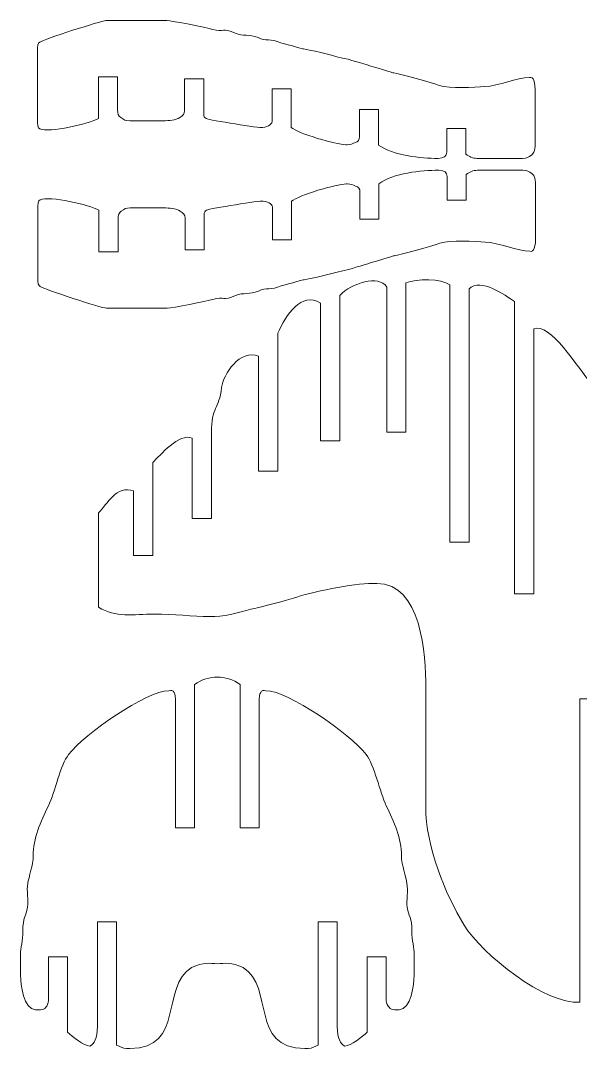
# Model space of a CAD drawing. Header units: inches. Extents: x -250 to 251, y -166 to 168.
# Drawn here: x -249.9 to -166.3, y 8.3 to 161.9 of the extents above; entities that cross this region are included whole.
import ezdxf

# ---------------------------------------------------------------- set-up
doc = ezdxf.new("R2010")
doc.units = ezdxf.units.IN
doc.header["$MEASUREMENT"] = 0
doc.layers.add('Layer 1', color=7, linetype='Continuous')

msp = doc.modelspace()

# ---------------------------------------------------------------- linework, layer by layer
at = {"layer": 'Layer 1', "color": 1, "lineweight": 9}
for points, knots in [([(-173.89, 153.39), (-175.68, 153.39), (-178.53, 152.1), (-180.53, 152.04), (-180.53, 152.04), (-182.12, 151.98), (-185.76, 151.65), (-187.34, 152.21), (-187.34, 152.21), (-188.27, 152.54), (-193.37, 153.99), (-194.15, 154.07), (-194.15, 154.07), (-194.15, 154.07), (-197.5, 155.08), (-197.55, 155.11), (-197.55, 155.11), (-197.61, 155.14), (-200.86, 156.1), (-200.96, 156.12), (-200.96, 156.12), (-203.32, 156.6), (-205.14, 157.25), (-207.6, 157.66), (-207.6, 157.66), (-207.62, 157.66), (-210.93, 158.54), (-211, 158.57), (-211, 158.57), (-212.55, 159.25), (-213.24, 158.8), (-214.4, 159.35), (-214.4, 159.35), (-215.7, 159.96), (-216.69, 159.5), (-217.81, 160.03), (-217.81, 160.03), (-219.7, 160.91), (-219.5, 160.08), (-221.21, 160.59), (-221.21, 160.59), (-222.1, 160.86), (-227.32, 161.9), (-228.02, 161.9), (-228.02, 161.9), (-228.02, 161.9), (-237.13, 161.9), (-237.13, 161.9), (-237.13, 161.9), (-237.81, 161.9), (-246.39, 159.1), (-247, 158.67)], [0, 0, 0, 0, 0.076923, 0.076923, 0.076923, 0.076923, 0.153846, 0.153846, 0.153846, 0.153846, 0.230769, 0.230769, 0.230769, 0.230769, 0.307692, 0.307692, 0.307692, 0.307692, 0.384615, 0.384615, 0.384615, 0.384615, 0.461538, 0.461538, 0.461538, 0.461538, 0.538462, 0.538462, 0.538462, 0.538462, 0.615385, 0.615385, 0.615385, 0.615385, 0.692308, 0.692308, 0.692308, 0.692308, 0.769231, 0.769231, 0.769231, 0.769231, 0.846154, 0.846154, 0.846154, 0.846154, 0.923077, 0.923077, 0.923077, 0.923077, 1, 1, 1, 1]), ([(-247.36, 157.36), (-247.36, 152.41), (-247.36, 149.07), (-247.36, 147.33), (-247.36, 147.33), (-247.4, 146.34), (-247.28, 145.8), (-247, 145.73)], [0, 0, 0, 0, 0.5, 0.5, 0.5, 0.5, 1, 1, 1, 1]), ([(-235.37, 148.5), (-235.37, 148.5), (-235.37, 153.49), (-235.37, 153.49), (-235.37, 153.49), (-235.37, 153.49), (-238.23, 153.49), (-238.23, 153.49), (-238.23, 153.49), (-238.23, 153.49), (-238.23, 147.28), (-238.23, 147.28)], [0, 0, 0, 0, 0.333333, 0.333333, 0.333333, 0.333333, 0.666667, 0.666667, 0.666667, 0.666667, 1, 1, 1, 1]), ([(-222.51, 148.02), (-222.51, 148.02), (-222.51, 153.19), (-222.51, 153.19), (-222.51, 153.19), (-222.51, 153.19), (-225.37, 153.19), (-225.37, 153.19), (-225.37, 153.19), (-225.37, 153.19), (-225.37, 148.41), (-225.37, 148.41)], [0, 0, 0, 0, 0.333333, 0.333333, 0.333333, 0.333333, 0.666667, 0.666667, 0.666667, 0.666667, 1, 1, 1, 1]), ([(-173.89, 153.39), (-173.28, 153.57), (-173, 152.77), (-173.03, 150.97), (-173.03, 150.97), (-173.03, 146.33), (-173.03, 143.97), (-173.03, 143.89), (-173.03, 143.89), (-173.01, 142.72), (-173.18, 142.03), (-173.55, 141.82)], [0, 0, 0, 0, 0.333333, 0.333333, 0.333333, 0.333333, 0.666667, 0.666667, 0.666667, 0.666667, 1, 1, 1, 1]), ([(-209.46, 145.94), (-209.46, 145.94), (-209.46, 151.71), (-209.46, 151.71), (-209.46, 151.71), (-209.46, 151.71), (-212.32, 151.71), (-212.32, 151.71), (-212.32, 151.71), (-212.32, 151.71), (-212.32, 146.99), (-212.32, 146.99)], [0, 0, 0, 0, 0.333333, 0.333333, 0.333333, 0.333333, 0.666667, 0.666667, 0.666667, 0.666667, 1, 1, 1, 1]), ([(-235.37, 148.5), (-235.39, 148), (-235.24, 147.64), (-234.92, 147.44), (-234.92, 147.44), (-234.4, 147.06), (-234.24, 146.93), (-233.55, 146.93), (-233.55, 146.93), (-233.55, 146.93), (-228.53, 146.93), (-228.53, 146.93), (-228.53, 146.93), (-227.72, 146.93), (-226.71, 146.99), (-226.08, 147.44), (-226.08, 147.44), (-225.62, 147.65), (-225.39, 147.98), (-225.37, 148.41)], [0, 0, 0, 0, 0.2, 0.2, 0.2, 0.2, 0.4, 0.4, 0.4, 0.4, 0.6, 0.6, 0.6, 0.6, 0.8, 0.8, 0.8, 0.8, 1, 1, 1, 1]), ([(-196.41, 143.3), (-196.41, 143.3), (-196.41, 148.59), (-196.41, 148.59), (-196.41, 148.59), (-196.41, 148.59), (-199.27, 148.59), (-199.27, 148.59), (-199.27, 148.59), (-199.27, 148.59), (-199.27, 144.54), (-199.27, 144.54)], [0, 0, 0, 0, 0.333333, 0.333333, 0.333333, 0.333333, 0.666667, 0.666667, 0.666667, 0.666667, 1, 1, 1, 1]), ([(-209.46, 145.94), (-208.44, 145.02), (-202.73, 143.35), (-201.29, 143.35), (-201.29, 143.35), (-201.29, 143.35), (-201.12, 143.35), (-201.12, 143.35), (-201.12, 143.35), (-200.51, 143.35), (-200.42, 143.46), (-199.92, 143.69)], [0, 0, 0, 0, 0.333333, 0.333333, 0.333333, 0.333333, 0.666667, 0.666667, 0.666667, 0.666667, 1, 1, 1, 1]), ([(-183.38, 141.94), (-183.38, 141.94), (-183.38, 145.77), (-183.38, 145.77), (-183.38, 145.77), (-183.38, 145.77), (-186.24, 145.77), (-186.24, 145.77), (-186.24, 145.77), (-186.24, 145.77), (-186.24, 142.25), (-186.24, 142.25)], [0, 0, 0, 0, 0.333333, 0.333333, 0.333333, 0.333333, 0.666667, 0.666667, 0.666667, 0.666667, 1, 1, 1, 1]), ([(-183.38, 141.94), (-182.87, 141.57), (-182.4, 141.31), (-181.71, 141.31), (-181.71, 141.31), (-181.71, 141.31), (-174.91, 141.31), (-174.91, 141.31), (-174.91, 141.31), (-174.22, 141.31), (-174.06, 141.44), (-173.55, 141.82)], [0, 0, 0, 0, 0.333333, 0.333333, 0.333333, 0.333333, 0.666667, 0.666667, 0.666667, 0.666667, 1, 1, 1, 1]), ([(-183.32, 138.89), (-183.32, 138.89), (-183.32, 135.07), (-183.32, 135.07), (-183.32, 135.07), (-183.32, 135.07), (-186.17, 135.07), (-186.17, 135.07), (-186.17, 135.07), (-186.17, 135.07), (-186.17, 138.59), (-186.17, 138.59)], [0, 0, 0, 0, 0.333333, 0.333333, 0.333333, 0.333333, 0.666667, 0.666667, 0.666667, 0.666667, 1, 1, 1, 1]), ([(-183.32, 138.89), (-182.8, 139.27), (-182.34, 139.53), (-181.65, 139.53), (-181.65, 139.53), (-181.65, 139.53), (-174.85, 139.53), (-174.85, 139.53), (-174.85, 139.53), (-174.16, 139.53), (-174, 139.4), (-173.49, 139.02)], [0, 0, 0, 0, 0.333333, 0.333333, 0.333333, 0.333333, 0.666667, 0.666667, 0.666667, 0.666667, 1, 1, 1, 1]), ([(-173.83, 127.44), (-173.22, 127.26), (-172.93, 128.07), (-172.97, 129.87), (-172.97, 129.87), (-172.97, 134.51), (-172.97, 136.87), (-172.97, 136.95), (-172.97, 136.95), (-172.95, 138.12), (-173.12, 138.81), (-173.49, 139.02)], [0, 0, 0, 0, 0.333333, 0.333333, 0.333333, 0.333333, 0.666667, 0.666667, 0.666667, 0.666667, 1, 1, 1, 1]), ([(-209.39, 134.9), (-208.38, 135.82), (-202.66, 137.49), (-201.22, 137.49), (-201.22, 137.49), (-201.22, 137.49), (-201.05, 137.49), (-201.05, 137.49), (-201.05, 137.49), (-200.45, 137.49), (-200.35, 137.38), (-199.86, 137.15)], [0, 0, 0, 0, 0.333333, 0.333333, 0.333333, 0.333333, 0.666667, 0.666667, 0.666667, 0.666667, 1, 1, 1, 1]), ([(-196.35, 137.53), (-196.35, 137.53), (-196.35, 132.25), (-196.35, 132.25), (-196.35, 132.25), (-196.35, 132.25), (-199.21, 132.25), (-199.21, 132.25), (-199.21, 132.25), (-199.21, 132.25), (-199.21, 136.3), (-199.21, 136.3)], [0, 0, 0, 0, 0.333333, 0.333333, 0.333333, 0.333333, 0.666667, 0.666667, 0.666667, 0.666667, 1, 1, 1, 1]), ([(-247.3, 123.47), (-247.3, 128.43), (-247.3, 131.77), (-247.3, 133.51), (-247.3, 133.51), (-247.34, 134.5), (-247.22, 135.03), (-246.94, 135.1)], [0, 0, 0, 0, 0.5, 0.5, 0.5, 0.5, 1, 1, 1, 1]), ([(-235.3, 132.34), (-235.32, 132.84), (-235.17, 133.2), (-234.85, 133.4), (-234.85, 133.4), (-234.34, 133.78), (-234.18, 133.91), (-233.49, 133.91), (-233.49, 133.91), (-233.49, 133.91), (-228.47, 133.91), (-228.47, 133.91), (-228.47, 133.91), (-227.66, 133.91), (-226.65, 133.85), (-226.02, 133.4), (-226.02, 133.4), (-225.56, 133.18), (-225.32, 132.86), (-225.3, 132.42)], [0, 0, 0, 0, 0.2, 0.2, 0.2, 0.2, 0.4, 0.4, 0.4, 0.4, 0.6, 0.6, 0.6, 0.6, 0.8, 0.8, 0.8, 0.8, 1, 1, 1, 1]), ([(-209.39, 134.9), (-209.39, 134.9), (-209.39, 129.13), (-209.39, 129.13), (-209.39, 129.13), (-209.39, 129.13), (-212.25, 129.13), (-212.25, 129.13), (-212.25, 129.13), (-212.25, 129.13), (-212.25, 133.85), (-212.25, 133.85)], [0, 0, 0, 0, 0.333333, 0.333333, 0.333333, 0.333333, 0.666667, 0.666667, 0.666667, 0.666667, 1, 1, 1, 1]), ([(-235.3, 132.34), (-235.3, 132.34), (-235.3, 127.35), (-235.3, 127.35), (-235.3, 127.35), (-235.3, 127.35), (-238.16, 127.35), (-238.16, 127.35), (-238.16, 127.35), (-238.16, 127.35), (-238.16, 133.56), (-238.16, 133.56)], [0, 0, 0, 0, 0.333333, 0.333333, 0.333333, 0.333333, 0.666667, 0.666667, 0.666667, 0.666667, 1, 1, 1, 1]), ([(-222.44, 132.81), (-222.44, 132.81), (-222.44, 127.65), (-222.44, 127.65), (-222.44, 127.65), (-222.44, 127.65), (-225.3, 127.65), (-225.3, 127.65), (-225.3, 127.65), (-225.3, 127.65), (-225.3, 132.42), (-225.3, 132.42)], [0, 0, 0, 0, 0.333333, 0.333333, 0.333333, 0.333333, 0.666667, 0.666667, 0.666667, 0.666667, 1, 1, 1, 1]), ([(-173.83, 127.44), (-175.61, 127.44), (-178.46, 128.73), (-180.47, 128.8), (-180.47, 128.8), (-182.06, 128.85), (-185.69, 129.19), (-187.27, 128.62), (-187.27, 128.62), (-188.21, 128.29), (-193.3, 126.84), (-194.08, 126.77), (-194.08, 126.77), (-194.08, 126.77), (-197.43, 125.76), (-197.49, 125.73), (-197.49, 125.73), (-197.55, 125.7), (-200.8, 124.73), (-200.89, 124.71), (-200.89, 124.71), (-203.25, 124.24), (-205.08, 123.59), (-207.53, 123.18), (-207.53, 123.18), (-207.56, 123.17), (-210.87, 122.3), (-210.94, 122.27), (-210.94, 122.27), (-212.49, 121.59), (-213.18, 122.04), (-214.34, 121.49), (-214.34, 121.49), (-215.64, 120.88), (-216.63, 121.33), (-217.75, 120.81), (-217.75, 120.81), (-219.63, 119.93), (-219.43, 120.76), (-221.15, 120.24), (-221.15, 120.24), (-222.03, 119.98), (-227.25, 118.93), (-227.96, 118.93), (-227.96, 118.93), (-227.96, 118.93), (-237.06, 118.93), (-237.06, 118.93), (-237.06, 118.93), (-237.75, 118.93), (-246.33, 121.73), (-246.94, 122.17)], [0, 0, 0, 0, 0.076923, 0.076923, 0.076923, 0.076923, 0.153846, 0.153846, 0.153846, 0.153846, 0.230769, 0.230769, 0.230769, 0.230769, 0.307692, 0.307692, 0.307692, 0.307692, 0.384615, 0.384615, 0.384615, 0.384615, 0.461538, 0.461538, 0.461538, 0.461538, 0.538462, 0.538462, 0.538462, 0.538462, 0.615385, 0.615385, 0.615385, 0.615385, 0.692308, 0.692308, 0.692308, 0.692308, 0.769231, 0.769231, 0.769231, 0.769231, 0.846154, 0.846154, 0.846154, 0.846154, 0.923077, 0.923077, 0.923077, 0.923077, 1, 1, 1, 1]), ([(-192.33, 122.69), (-192.33, 122.69), (-192.33, 100.38), (-192.33, 100.38), (-192.33, 100.38), (-192.33, 100.38), (-195.19, 100.38), (-195.19, 100.38), (-195.19, 100.38), (-195.19, 100.38), (-195.19, 122.09), (-195.19, 122.09)], [0, 0, 0, 0, 0.333333, 0.333333, 0.333333, 0.333333, 0.666667, 0.666667, 0.666667, 0.666667, 1, 1, 1, 1]), ([(-182.91, 121.81), (-182.91, 121.81), (-182.91, 83.96), (-182.91, 83.96), (-182.91, 83.96), (-182.91, 83.96), (-185.77, 83.96), (-185.77, 83.96), (-185.77, 83.96), (-185.77, 83.96), (-185.77, 122.39), (-185.77, 122.39)], [0, 0, 0, 0, 0.333333, 0.333333, 0.333333, 0.333333, 0.666667, 0.666667, 0.666667, 0.666667, 1, 1, 1, 1]), ([(-202.22, 120.84), (-202.22, 120.84), (-202.22, 99.09), (-202.22, 99.09), (-202.22, 99.09), (-202.22, 99.09), (-205.08, 99.09), (-205.08, 99.09), (-205.08, 99.09), (-205.08, 99.09), (-205.08, 119.7), (-205.08, 119.7)], [0, 0, 0, 0, 0.333333, 0.333333, 0.333333, 0.333333, 0.666667, 0.666667, 0.666667, 0.666667, 1, 1, 1, 1]), ([(-173.25, 115.83), (-173.25, 115.83), (-173.25, 76.25), (-173.25, 76.25), (-173.25, 76.25), (-173.25, 76.25), (-176.11, 76.25), (-176.11, 76.25), (-176.11, 76.25), (-176.11, 76.25), (-176.11, 119.91), (-176.11, 119.91)], [0, 0, 0, 0, 0.333333, 0.333333, 0.333333, 0.333333, 0.666667, 0.666667, 0.666667, 0.666667, 1, 1, 1, 1]), ([(-173.25, 115.83), (-170.87, 116.97), (-166.61, 109.92), (-164.85, 107.93), (-164.85, 107.93), (-161.89, 104.58), (-158.72, 102.82), (-155.83, 99.76), (-155.83, 99.76), (-153.92, 97.75), (-150.71, 92.96), (-149.58, 90.57), (-149.58, 90.57), (-148.25, 87.73), (-144.37, 83.96), (-144.37, 80.95)], [0, 0, 0, 0, 0.25, 0.25, 0.25, 0.25, 0.5, 0.5, 0.5, 0.5, 0.75, 0.75, 0.75, 0.75, 1, 1, 1, 1]), ([(-211.47, 115.17), (-211.47, 115.17), (-211.47, 94.58), (-211.47, 94.58), (-211.47, 94.58), (-211.47, 94.58), (-214.33, 94.58), (-214.33, 94.58), (-214.33, 94.58), (-214.33, 94.58), (-214.33, 111.74), (-214.33, 111.74)], [0, 0, 0, 0, 0.333333, 0.333333, 0.333333, 0.333333, 0.666667, 0.666667, 0.666667, 0.666667, 1, 1, 1, 1]), ([(-221.37, 100.29), (-221.37, 104.26), (-220.23, 103.73), (-219.85, 107.08), (-219.85, 107.08), (-219.62, 109.02), (-217.11, 112.9), (-214.33, 111.74)], [0, 0, 0, 0, 0.5, 0.5, 0.5, 0.5, 1, 1, 1, 1]), ([(-221.37, 100.29), (-221.37, 100.29), (-221.37, 87.52), (-221.37, 87.52), (-221.37, 87.52), (-221.37, 87.52), (-224.23, 87.52), (-224.23, 87.52), (-224.23, 87.52), (-224.23, 87.52), (-224.23, 99.52), (-224.23, 99.52)], [0, 0, 0, 0, 0.333333, 0.333333, 0.333333, 0.333333, 0.666667, 0.666667, 0.666667, 0.666667, 1, 1, 1, 1]), ([(-230.12, 95.86), (-230.12, 95.86), (-230.12, 81.98), (-230.12, 81.98), (-230.12, 81.98), (-230.12, 81.98), (-232.98, 81.98), (-232.98, 81.98), (-232.98, 81.98), (-232.98, 81.98), (-232.98, 91.64), (-232.98, 91.64)], [0, 0, 0, 0, 0.333333, 0.333333, 0.333333, 0.333333, 0.666667, 0.666667, 0.666667, 0.666667, 1, 1, 1, 1]), ([(-166.35, 15.21), (-171.45, 14.79), (-181.05, 22.43), (-183.63, 26.73), (-183.63, 26.73), (-186.53, 31.58), (-189.37, 38.45), (-189.37, 44.44), (-189.37, 44.44), (-189.37, 50.34), (-189.37, 56.24), (-189.37, 62.14), (-189.37, 62.14), (-189.37, 67.25), (-189.99, 77.8), (-196.69, 77.8), (-196.69, 77.8), (-196.69, 77.8), (-197.37, 77.8), (-197.37, 77.8), (-197.37, 77.8), (-200.04, 77.8), (-206.78, 76.46), (-209.11, 75.6), (-209.11, 75.6), (-209.57, 75.43), (-214.46, 74.13), (-214.9, 74.05), (-214.9, 74.05), (-216.39, 73.8), (-218.92, 72.86), (-220.86, 72.86), (-220.86, 72.86), (-220.86, 72.86), (-221.71, 72.86), (-221.71, 72.86), (-221.71, 72.86), (-223.99, 72.86), (-227.16, 73.2), (-229.88, 73.2), (-229.88, 73.2), (-233.12, 73.2), (-235.61, 72.66), (-238.22, 74.23), (-238.22, 74.23), (-238.22, 74.23), (-238.22, 88.35), (-238.22, 88.35), (-238.22, 88.35), (-236.93, 89.64), (-235.58, 92.48), (-232.98, 91.64)], [0, 0, 0, 0, 0.076923, 0.076923, 0.076923, 0.076923, 0.153846, 0.153846, 0.153846, 0.153846, 0.230769, 0.230769, 0.230769, 0.230769, 0.307692, 0.307692, 0.307692, 0.307692, 0.384615, 0.384615, 0.384615, 0.384615, 0.461538, 0.461538, 0.461538, 0.461538, 0.538462, 0.538462, 0.538462, 0.538462, 0.615385, 0.615385, 0.615385, 0.615385, 0.692308, 0.692308, 0.692308, 0.692308, 0.769231, 0.769231, 0.769231, 0.769231, 0.846154, 0.846154, 0.846154, 0.846154, 0.923077, 0.923077, 0.923077, 0.923077, 1, 1, 1, 1]), ([(-245.71, 15.47), (-245.8, 14.58), (-246.21, 14.1), (-246.88, 14.1), (-246.88, 14.1), (-246.88, 14.1), (-247.65, 14.1), (-247.65, 14.1), (-247.65, 14.1), (-249.38, 14.1), (-249.87, 17.96), (-249.87, 19.2), (-249.87, 19.2), (-249.87, 19.2), (-249.87, 22.44), (-249.87, 22.44), (-249.87, 22.44), (-249.87, 23.22), (-249.53, 24.49), (-249.53, 25.84), (-249.53, 25.84), (-249.53, 27.91), (-249.04, 28.01), (-248.83, 29.41), (-248.83, 29.41), (-248.69, 30.39), (-248.98, 31.91), (-248.79, 32.99), (-248.79, 32.99), (-248.64, 33.78), (-247.99, 36.17), (-247.99, 36.56), (-247.99, 36.56), (-247.99, 36.56), (-247.99, 37.07), (-247.99, 37.07), (-247.99, 37.07), (-247.99, 39.72), (-246.87, 42.17), (-245.71, 44.56), (-245.71, 44.56), (-244.73, 46.6), (-243.92, 50.68), (-242.71, 52.22), (-242.71, 52.22), (-240.28, 55.32), (-231.08, 61.76), (-227.74, 61.76)], [0, 0, 0, 0, 0.083333, 0.083333, 0.083333, 0.083333, 0.166667, 0.166667, 0.166667, 0.166667, 0.25, 0.25, 0.25, 0.25, 0.333333, 0.333333, 0.333333, 0.333333, 0.416667, 0.416667, 0.416667, 0.416667, 0.5, 0.5, 0.5, 0.5, 0.583333, 0.583333, 0.583333, 0.583333, 0.666667, 0.666667, 0.666667, 0.666667, 0.75, 0.75, 0.75, 0.75, 0.833333, 0.833333, 0.833333, 0.833333, 0.916667, 0.916667, 0.916667, 0.916667, 1, 1, 1, 1]), ([(-226.74, 60.09), (-226.74, 60.09), (-226.74, 41.29), (-226.74, 41.29), (-226.74, 41.29), (-226.74, 41.29), (-223.88, 41.29), (-223.88, 41.29), (-223.88, 41.29), (-223.88, 41.29), (-223.88, 62.7), (-223.88, 62.7)], [0, 0, 0, 0, 0.333333, 0.333333, 0.333333, 0.333333, 0.666667, 0.666667, 0.666667, 0.666667, 1, 1, 1, 1]), ([(-214.23, 60.09), (-214.23, 60.09), (-214.23, 41.29), (-214.23, 41.29), (-214.23, 41.29), (-214.23, 41.29), (-217.09, 41.29), (-217.09, 41.29), (-217.09, 41.29), (-217.09, 41.29), (-217.09, 62.7), (-217.09, 62.7)], [0, 0, 0, 0, 0.333333, 0.333333, 0.333333, 0.333333, 0.666667, 0.666667, 0.666667, 0.666667, 1, 1, 1, 1]), ([(-195.26, 15.47), (-195.17, 14.58), (-194.67, 14.1), (-194, 14.1), (-194, 14.1), (-194, 14.1), (-193.32, 14.1), (-193.32, 14.1), (-193.32, 14.1), (-191.59, 14.1), (-191.1, 17.96), (-191.1, 19.2), (-191.1, 19.2), (-191.1, 19.2), (-191.1, 22.44), (-191.1, 22.44), (-191.1, 22.44), (-191.1, 23.22), (-191.44, 24.49), (-191.44, 25.84), (-191.44, 25.84), (-191.44, 27.91), (-191.92, 28.01), (-192.14, 29.41), (-192.14, 29.41), (-192.28, 30.39), (-191.98, 31.91), (-192.18, 32.99), (-192.18, 32.99), (-192.33, 33.78), (-192.97, 36.17), (-192.97, 36.56), (-192.97, 36.56), (-192.97, 36.56), (-192.97, 37.07), (-192.97, 37.07), (-192.97, 37.07), (-192.97, 39.72), (-194.1, 42.17), (-195.26, 44.56), (-195.26, 44.56), (-196.24, 46.6), (-197.05, 50.68), (-198.25, 52.22), (-198.25, 52.22), (-200.68, 55.32), (-209.89, 61.76), (-213.23, 61.76)], [0, 0, 0, 0, 0.083333, 0.083333, 0.083333, 0.083333, 0.166667, 0.166667, 0.166667, 0.166667, 0.25, 0.25, 0.25, 0.25, 0.333333, 0.333333, 0.333333, 0.333333, 0.416667, 0.416667, 0.416667, 0.416667, 0.5, 0.5, 0.5, 0.5, 0.583333, 0.583333, 0.583333, 0.583333, 0.666667, 0.666667, 0.666667, 0.666667, 0.75, 0.75, 0.75, 0.75, 0.833333, 0.833333, 0.833333, 0.833333, 0.916667, 0.916667, 0.916667, 0.916667, 1, 1, 1, 1]), ([(-163.49, 13.9), (-163.49, 13.9), (-163.49, 60.55), (-163.49, 60.55), (-163.49, 60.55), (-163.49, 60.55), (-166.35, 60.55), (-166.35, 60.55), (-166.35, 60.55), (-166.35, 60.55), (-166.35, 15.21), (-166.35, 15.21)], [0, 0, 0, 0, 0.333333, 0.333333, 0.333333, 0.333333, 0.666667, 0.666667, 0.666667, 0.666667, 1, 1, 1, 1]), ([(-235.52, 8.82), (-235.52, 8.82), (-235.52, 27.23), (-235.52, 27.23), (-235.52, 27.23), (-235.52, 27.23), (-238.38, 27.23), (-238.38, 27.23), (-238.38, 27.23), (-238.38, 27.23), (-238.38, 11.59), (-238.38, 11.59)], [0, 0, 0, 0, 0.333333, 0.333333, 0.333333, 0.333333, 0.666667, 0.666667, 0.666667, 0.666667, 1, 1, 1, 1]), ([(-205.45, 8.82), (-205.45, 8.82), (-205.45, 27.23), (-205.45, 27.23), (-205.45, 27.23), (-205.45, 27.23), (-202.59, 27.23), (-202.59, 27.23), (-202.59, 27.23), (-202.59, 27.23), (-202.59, 11.59), (-202.59, 11.59)], [0, 0, 0, 0, 0.333333, 0.333333, 0.333333, 0.333333, 0.666667, 0.666667, 0.666667, 0.666667, 1, 1, 1, 1]), ([(-242.85, 10.75), (-242.85, 10.75), (-242.85, 21.99), (-242.85, 21.99), (-242.85, 21.99), (-242.85, 21.99), (-245.71, 21.99), (-245.71, 21.99), (-245.71, 21.99), (-245.71, 21.99), (-245.71, 15.47), (-245.71, 15.47)], [0, 0, 0, 0, 0.333333, 0.333333, 0.333333, 0.333333, 0.666667, 0.666667, 0.666667, 0.666667, 1, 1, 1, 1]), ([(-198.12, 10.75), (-198.12, 10.75), (-198.12, 21.99), (-198.12, 21.99), (-198.12, 21.99), (-198.12, 21.99), (-195.26, 21.99), (-195.26, 21.99), (-195.26, 21.99), (-195.26, 21.99), (-195.26, 15.47), (-195.26, 15.47)], [0, 0, 0, 0, 0.333333, 0.333333, 0.333333, 0.333333, 0.666667, 0.666667, 0.666667, 0.666667, 1, 1, 1, 1]), ([(-220.48, 20.94), (-221.55, 21.07), (-222.58, 21.21), (-224.33, 20.39), (-224.33, 20.39), (-229.08, 17.49), (-225.25, 8.31), (-233.55, 8.31), (-233.55, 8.31), (-233.55, 8.31), (-234.06, 8.31), (-234.06, 8.31), (-234.06, 8.31), (-234.66, 8.31), (-235.02, 8.59), (-235.52, 8.82)], [0, 0, 0, 0, 0.25, 0.25, 0.25, 0.25, 0.5, 0.5, 0.5, 0.5, 0.75, 0.75, 0.75, 0.75, 1, 1, 1, 1]), ([(-220.48, 20.94), (-219.42, 21.07), (-218.39, 21.21), (-216.64, 20.39), (-216.64, 20.39), (-211.89, 17.49), (-215.72, 8.31), (-207.42, 8.31), (-207.42, 8.31), (-207.42, 8.31), (-206.91, 8.31), (-206.91, 8.31), (-206.91, 8.31), (-206.3, 8.31), (-205.94, 8.59), (-205.45, 8.82)], [0, 0, 0, 0, 0.25, 0.25, 0.25, 0.25, 0.5, 0.5, 0.5, 0.5, 0.75, 0.75, 0.75, 0.75, 1, 1, 1, 1]), ([(-238.38, 11.59), (-238.44, 9.75), (-238.88, 9.04), (-239.51, 8.65), (-239.51, 8.65), (-240.4, 8.74), (-242.12, 10.04), (-242.85, 10.75)], [0, 0, 0, 0, 0.5, 0.5, 0.5, 0.5, 1, 1, 1, 1]), ([(-202.59, 11.59), (-202.53, 9.75), (-202.09, 9.04), (-201.46, 8.65), (-201.46, 8.65), (-200.56, 8.74), (-198.85, 10.04), (-198.12, 10.75)], [0, 0, 0, 0, 0.5, 0.5, 0.5, 0.5, 1, 1, 1, 1])]:
    msp.add_open_spline(points, degree=3, knots=knots, dxfattribs=at)
for points in [[(-247, 158.67), (-247.25, 158.56), (-247.38, 158.12), (-247.36, 157.36)], [(-222.17, 147.27), (-222.41, 147.32), (-222.52, 147.57), (-222.51, 148.02)], [(-247, 145.73), (-245.64, 145.1), (-239.6, 146.46), (-238.23, 147.28)], [(-222.17, 147.27), (-221.61, 147.01), (-213.99, 145.82), (-213.72, 145.9)], [(-213.72, 145.9), (-212.73, 146.1), (-212.26, 146.46), (-212.32, 146.99)], [(-199.92, 143.69), (-199.46, 143.8), (-199.24, 144.08), (-199.27, 144.54)], [(-196.41, 143.3), (-194.27, 141.73), (-190.11, 141.31), (-187.5, 141.31)], [(-187.5, 141.31), (-186.66, 141.33), (-186.24, 141.64), (-186.24, 142.25)], [(-196.35, 137.53), (-194.21, 139.11), (-190.05, 139.53), (-187.43, 139.53)], [(-187.43, 139.53), (-186.59, 139.51), (-186.17, 139.2), (-186.17, 138.59)], [(-199.86, 137.15), (-199.4, 137.04), (-199.18, 136.76), (-199.21, 136.3)], [(-246.94, 135.1), (-245.57, 135.74), (-239.53, 134.38), (-238.16, 133.56)], [(-222.1, 133.57), (-221.54, 133.83), (-213.93, 135.02), (-213.66, 134.93)], [(-213.66, 134.93), (-212.66, 134.74), (-212.19, 134.38), (-212.25, 133.85)], [(-222.1, 133.57), (-222.35, 133.52), (-222.46, 133.26), (-222.44, 132.81)], [(-246.94, 122.17), (-247.19, 122.28), (-247.31, 122.71), (-247.3, 123.47)], [(-202.22, 120.84), (-200.45, 122.68), (-196.37, 123.96), (-195.19, 122.09)], [(-192.33, 122.69), (-190.75, 123.38), (-187.02, 123.38), (-185.77, 122.39)], [(-182.91, 121.81), (-181.19, 123.53), (-177.48, 120.87), (-176.11, 119.91)], [(-211.47, 115.17), (-210.22, 117.94), (-207.93, 121.49), (-205.08, 119.69)], [(-230.12, 95.86), (-229.08, 96.9), (-226.15, 100.31), (-224.23, 99.52)], [(-223.88, 62.7), (-222.87, 63.45), (-221.54, 63.8), (-220.48, 63.77)], [(-217.09, 62.7), (-218.1, 63.45), (-219.43, 63.8), (-220.48, 63.77)], [(-227.74, 61.76), (-227.03, 61.99), (-226.69, 61.44), (-226.74, 60.09)], [(-213.23, 61.76), (-213.94, 61.99), (-214.27, 61.44), (-214.23, 60.09)]]:
    msp.add_open_spline(points, degree=3, dxfattribs=at)

doc.saveas('drawing.dxf')
